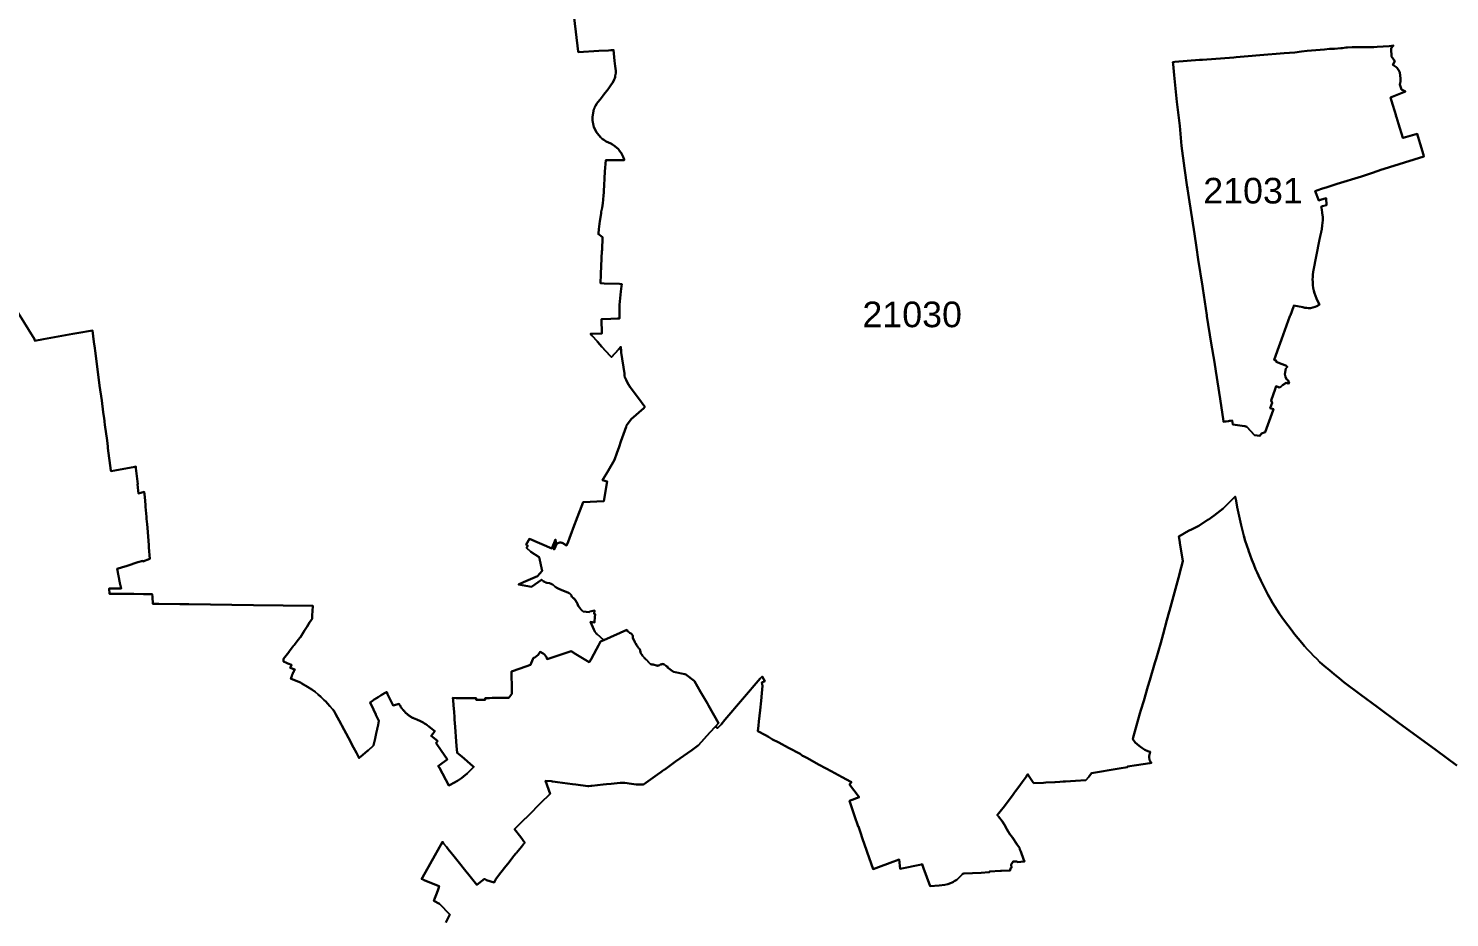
# Model space of a CAD drawing. Header units: inches. Extents: x 1341578 to 1502124, y 557203 to 748561.
# Drawn here: x 1382412 to 1411992, y 648240 to 666738 of the extents above; entities that cross this region are included whole.
import ezdxf
from ezdxf.enums import TextEntityAlignment as Align

# ---------------------------------------------------------------- set-up
doc = ezdxf.new("R2010")
doc.units = ezdxf.units.IN
doc.header["$MEASUREMENT"] = 0
doc.layers.add('Zipcode', color=7, linetype='Continuous')
doc.layers.add('ZipcodeAnno', color=7, linetype='Continuous')
doc.styles.add('Arial', font='arial.ttf')

msp = doc.modelspace()

# ---------------------------------------------------------------- linework, layer by layer
at = {"layer": 'Zipcode'}
for points in [[(1393769, 666958), (1393857, 666258), (1393859, 666242), (1394286, 666269), (1394488, 666279), (1394537, 666283), (1394586, 666289), (1394590, 666290), (1394597, 666219), (1394614, 666066), (1394627, 665950), (1394632, 665906), (1394633, 665896), (1394633, 665895), (1394636, 665863), (1394636, 665805), (1394633, 665777), (1394628, 665750), (1394622, 665727), (1394615, 665702), (1394605, 665677), (1394588, 665638), (1394569, 665606), (1394538, 665559), (1394508, 665518), (1394456, 665449), (1394410, 665390), (1394372, 665344), (1394311, 665262), (1394265, 665204), (1394244, 665176), (1394233, 665160), (1394216, 665131), (1394204, 665106), (1394193, 665081), (1394184, 665060), (1394164, 664980), (1394154, 664895), (1394155, 664826), (1394158, 664789), (1394165, 664751), (1394183, 664687), (1394206, 664635), (1394232, 664587), (1394282, 664518), (1394328, 664470), (1394357, 664444), (1394390, 664420), (1394438, 664389), (1394534, 664342), (1394571, 664322), (1394617, 664291), (1394663, 664253), (1394686, 664230), (1394708, 664204), (1394711, 664200), (1394749, 664147), (1394793, 664066), (1394814, 664010), (1394815, 663996), (1394798, 663996), (1394429, 663998), (1394413, 663759), (1394404, 663615), (1394395, 663476), (1394379, 663236), (1394378, 663204), (1394377, 663169), (1394367, 663101), (1394353, 663009), (1394335, 662926), (1394330, 662888), (1394308, 662727), (1394287, 662563), (1394275, 662475), (1394274, 662467), (1394273, 662464), (1394364, 662396), (1394351, 662128), (1394350, 662106), (1394343, 661957), (1394335, 661787), (1394328, 661642), (1394327, 661617), (1394318, 661440), (1394393, 661435), (1394718, 661422), (1394763, 661420), (1394763, 661420), (1394763, 661418), (1394759, 661379), (1394744, 661264), (1394730, 661127), (1394718, 660990), (1394716, 660965), (1394717, 660751), (1394718, 660703), (1394671, 660702), (1394536, 660698), (1394342, 660691), (1394339, 660691), (1394348, 660392), (1394110, 660384), (1394140, 660350), (1394254, 660224), (1394267, 660209), (1394350, 660117), (1394521, 659927), (1394546, 659899), (1394692, 660059), (1394741, 660113), (1394742, 660115), (1394747, 660029), (1394752, 659996), (1394817, 659556), (1394821, 659513), (1394828, 659486), (1394839, 659456), (1394853, 659424), (1394862, 659405), (1394904, 659328), (1394940, 659274), (1395110, 659049), (1395245, 658864), (1395219, 658841), (1394955, 658611), (1394860, 658477), (1394852, 658453), (1394746, 658146), (1394707, 658032), (1394662, 657900), (1394614, 657763), (1394479, 657536), (1394361, 657339), (1394457, 657310), (1394391, 656905), (1393956, 656882), (1393807, 656486), (1393800, 656468), (1393794, 656452), (1393673, 656134), (1393644, 656057), (1393614, 655979), (1393539, 656027), (1393533, 656030), (1393526, 656034), (1393518, 656037), (1393511, 656039), (1393503, 656040), (1393496, 656042), (1393488, 656042), (1393480, 656042), (1393472, 656041), (1393465, 656040), (1393457, 656038), (1393450, 656035), (1393411, 656020), (1393352, 655895), (1393340, 655917), (1393394, 656030), (1393392, 656066), (1393382, 656107), (1393308, 655921), (1392841, 656119), (1392773, 656002), (1392805, 655971), (1392778, 655929), (1392873, 655850), (1393043, 655740), (1393108, 655452), (1393008, 655344), (1392714, 655221), (1392612, 655167), (1392881, 655124), (1393092, 655266), (1393096, 655268), (1393100, 655263), (1393103, 655260), (1393111, 655252), (1393120, 655245), (1393129, 655239), (1393138, 655233), (1393148, 655227), (1393158, 655222), (1393168, 655217), (1393178, 655213), (1393189, 655210), (1393199, 655207), (1393210, 655204), (1393253, 655196), (1393262, 655194), (1393271, 655192), (1393279, 655189), (1393287, 655186), (1393295, 655182), (1393304, 655178), (1393311, 655174), (1393319, 655170), (1393326, 655165), (1393333, 655160), (1393340, 655154), (1393347, 655148), (1393354, 655141), (1393362, 655134), (1393370, 655128), (1393379, 655122), (1393387, 655116), (1393396, 655110), (1393405, 655104), (1393413, 655099), (1393423, 655094), (1393432, 655089), (1393441, 655085), (1393451, 655081), (1393500, 655060), (1393655, 654996), (1393661, 654993), (1393662, 654993), (1393663, 654992), (1393668, 654989), (1393675, 654985), (1393681, 654981), (1393687, 654976), (1393692, 654971), (1393697, 654965), (1393702, 654959), (1393702, 654958), (1393706, 654953), (1393709, 654946), (1393713, 654940), (1393716, 654933), (1393722, 654914), (1393746, 654895), (1393756, 654887), (1393766, 654878), (1393775, 654868), (1393784, 654859), (1393793, 654849), (1393801, 654838), (1393809, 654828), (1393816, 654817), (1393823, 654805), (1393829, 654794), (1393830, 654792), (1393835, 654782), (1393840, 654770), (1393857, 654729), (1393889, 654681), (1393893, 654676), (1393897, 654670), (1393901, 654665), (1393905, 654660), (1393909, 654655), (1393913, 654650), (1393918, 654645), (1393922, 654640), (1393927, 654635), (1393932, 654631), (1393937, 654626), (1393942, 654622), (1393954, 654613), (1393957, 654610), (1393959, 654610), (1394084, 654594), (1394097, 654609), (1394195, 654628), (1394185, 654559), (1394211, 654553), (1394211, 654552), (1394205, 654489), (1394196, 654392), (1394195, 654376), (1394114, 654395), (1394181, 654231), (1394185, 654221), (1394189, 654212), (1394194, 654203), (1394199, 654194), (1394204, 654186), (1394210, 654177), (1394216, 654169), (1394222, 654161), (1394228, 654154), (1394235, 654146), (1394242, 654139), (1394250, 654133), (1394389, 654012), (1394323, 653983), (1394277, 653902), (1394233, 653821), (1394179, 653722), (1394123, 653619), (1394088, 653562), (1394084, 653555), (1393807, 653722), (1393706, 653783), (1393607, 653750), (1393560, 653733), (1393232, 653623), (1393228, 653622), (1393228, 653622), (1393207, 653614), (1393194, 653656), (1393177, 653687), (1393153, 653715), (1393125, 653737), (1393067, 653766), (1393025, 653708), (1392987, 653676), (1392955, 653654), (1392928, 653647), (1392913, 653613), (1392864, 653498), (1392651, 653425), (1392469, 653362), (1392471, 652972), (1392471, 652894), (1392409, 652812), (1392407, 652810), (1392350, 652810), (1392249, 652809), (1392067, 652809), (1392011, 652808), (1391916, 652808), (1391916, 652768), (1391840, 652768), (1391824, 652768), (1391735, 652768), (1391735, 652808), (1391644, 652807), (1391639, 652807), (1391469, 652807), (1391454, 652807), (1391312, 652806), (1391249, 652809), (1391252, 652764), (1391260, 652660), (1391272, 652510), (1391279, 652413), (1391283, 652360), (1391295, 652211), (1391318, 651904), (1391325, 651811), (1391336, 651669), (1391432, 651591), (1391662, 651390), (1391680, 651375), (1391547, 651240), (1391470, 651172), (1391425, 651138), (1391344, 651086), (1391193, 651005), (1391161, 650990), (1390970, 651354), (1390943, 651393), (1390972, 651414), (1391131, 651530), (1391129, 651533), (1391002, 651719), (1390897, 651871), (1390903, 651881), (1390927, 651913), (1390926, 651914), (1390793, 652019), (1390827, 652062), (1390871, 652118), (1390780, 652190), (1390739, 652222), (1390736, 652225), (1390710, 652245), (1390684, 652264), (1390656, 652281), (1390628, 652297), (1390576, 652323), (1390495, 652364), (1390428, 652386), (1390416, 652392), (1390405, 652398), (1390394, 652404), (1390384, 652411), (1390373, 652417), (1390362, 652424), (1390352, 652431), (1390341, 652438), (1390331, 652446), (1390321, 652453), (1390311, 652461), (1390301, 652469), (1390292, 652477), (1390291, 652478), (1390283, 652485), (1390273, 652494), (1390264, 652502), (1390256, 652511), (1390247, 652520), (1390239, 652529), (1390230, 652538), (1390222, 652547), (1390214, 652556), (1390206, 652566), (1390199, 652575), (1390192, 652584), (1390191, 652585), (1390185, 652593), (1390178, 652602), (1390172, 652611), (1390166, 652620), (1390160, 652630), (1390154, 652639), (1390148, 652649), (1390143, 652658), (1390137, 652668), (1390132, 652677), (1390127, 652687), (1390001, 652653), (1389889, 652889), (1389870, 652930), (1389864, 652927), (1389824, 652910), (1389752, 652870), (1389692, 652828), (1389659, 652808), (1389612, 652777), (1389575, 652751), (1389522, 652713), (1389537, 652683), (1389543, 652671), (1389645, 652463), (1389645, 652461), (1389709, 652332), (1389691, 652249), (1389690, 652247), (1389652, 652067), (1389630, 651968), (1389598, 651820), (1389596, 651818), (1389481, 651717), (1389469, 651707), (1389325, 651581), (1389304, 651563), (1389294, 651554), (1389281, 651584), (1389238, 651669), (1389179, 651780), (1389073, 651976), (1388938, 652234), (1388921, 652264), (1388805, 652480), (1388774, 652531), (1388749, 652567), (1388689, 652640), (1388637, 652696), (1388601, 652732), (1388571, 652761), (1388532, 652801), (1388514, 652817), (1388499, 652831), (1388443, 652882), (1388378, 652935), (1388312, 652983), (1388221, 653043), (1388100, 653113), (1388072, 653128), (1387987, 653167), (1387904, 653197), (1387875, 653207), (1387890, 653251), (1387893, 653262), (1387897, 653273), (1387901, 653284), (1387905, 653294), (1387910, 653305), (1387914, 653315), (1387919, 653326), (1387924, 653336), (1387929, 653347), (1387934, 653357), (1387940, 653367), (1387945, 653377), (1387951, 653387), (1387959, 653399), (1387861, 653439), (1387886, 653493), (1387889, 653499), (1387813, 653529), (1387787, 653540), (1387720, 653565), (1387720, 653623), (1387830, 653763), (1387838, 653773), (1387925, 653884), (1387944, 653908), (1388029, 654017), (1388061, 654058), (1388066, 654066), (1388072, 654075), (1388158, 654209), (1388212, 654294), (1388266, 654378), (1388298, 654427), (1388315, 654454), (1388316, 654457), (1388316, 654462), (1388320, 654523), (1388334, 654716), (1388334, 654725), (1387100, 654740), (1385750, 654757), (1385566, 654760), (1385129, 654767), (1385122, 654767), (1385004, 654769), (1384993, 654912), (1384989, 654968), (1384948, 654969), (1384807, 654971), (1384603, 654973), (1384415, 654975), (1384386, 654975), (1384351, 654976), (1384282, 654976), (1384101, 654978), (1384093, 655088), (1384345, 655086), (1384317, 655202), (1384259, 655492), (1384369, 655527), (1384445, 655552), (1384511, 655574), (1384647, 655618), (1384688, 655631), (1384793, 655665), (1384794, 655645), (1384937, 655701), (1384920, 655939), (1384919, 655959), (1384919, 655968), (1384921, 655969), (1384921, 655978), (1384920, 655987), (1384889, 656346), (1384882, 656426), (1384872, 656537), (1384869, 656575), (1384850, 656787), (1384847, 656821), (1384832, 656996), (1384823, 657098), (1384707, 657066), (1384700, 657116), (1384681, 657258), (1384691, 657258), (1384650, 657591), (1384646, 657621), (1384630, 657618), (1384209, 657543), (1384132, 657529), (1384131, 657538), (1384068, 658008), (1384064, 658041), (1384048, 658163), (1384004, 658494), (1383995, 658558), (1383994, 658565), (1383993, 658572), (1383986, 658624), (1383970, 658752), (1383937, 659000), (1383895, 659309), (1383880, 659425), (1383800, 660029), (1383792, 660088), (1383775, 660217), (1383743, 660457), (1383422, 660398), (1383339, 660383), (1383029, 660326), (1382724, 660270), (1382546, 660237), (1382542, 660268), (1382541, 660271), (1381981, 661165)], [(1412142, 651405), (1411713, 651720), (1411454, 651909), (1410949, 652280), (1410488, 652627), (1410147, 652876), (1409794, 653139), (1409692, 653219), (1409692, 653219), (1409591, 653301), (1409590, 653302), (1409491, 653385), (1409491, 653385), (1409392, 653470), (1409392, 653471), (1409295, 653557), (1409228, 653621), (1409228, 653621), (1409162, 653685), (1409162, 653685), (1409098, 653752), (1409098, 653752), (1409035, 653819), (1409035, 653819), (1408974, 653888), (1408974, 653888), (1408914, 653959), (1408840, 654048), (1408840, 654048), (1408767, 654138), (1408767, 654138), (1408695, 654230), (1408695, 654230), (1408625, 654322), (1408625, 654323), (1408557, 654416), (1408504, 654488), (1408504, 654488), (1408454, 654561), (1408454, 654561), (1408404, 654635), (1408404, 654635), (1408357, 654710), (1408357, 654710), (1408310, 654786), (1408310, 654786), (1408266, 654863), (1408212, 654960), (1408160, 655057), (1408110, 655155), (1408061, 655255), (1408015, 655355), (1407984, 655422), (1407955, 655490), (1407915, 655587), (1407915, 655587), (1407876, 655684), (1407876, 655684), (1407840, 655782), (1407840, 655782), (1407805, 655880), (1407805, 655881), (1407772, 655980), (1407772, 655980), (1407741, 656079), (1407741, 656080), (1407712, 656180), (1407682, 656290), (1407682, 656290), (1407655, 656401), (1407625, 656527), (1407625, 656527), (1407597, 656653), (1407597, 656653), (1407571, 656780), (1407571, 656780), (1407547, 656907), (1407532, 656997), (1407503, 656969), (1407363, 656832), (1407293, 656763), (1407278, 656751), (1407094, 656604), (1406965, 656514), (1406966, 656525), (1406776, 656389), (1406637, 656322), (1406561, 656286), (1406358, 656166), (1406370, 656091), (1406386, 655986), (1406437, 655662), (1406443, 655652), (1406372, 655388), (1406371, 655385), (1406164, 654622), (1406158, 654601), (1406110, 654426), (1406031, 654135), (1405983, 653957), (1405883, 653622), (1405859, 653540), (1405750, 653176), (1405712, 653047), (1405626, 652751), (1405565, 652552), (1405544, 652484), (1405408, 651983), (1405400, 651954), (1405451, 651882), (1405488, 651846), (1405530, 651812), (1405585, 651772), (1405649, 651732), (1405713, 651702), (1405757, 651685), (1405741, 651601), (1405738, 651569), (1405743, 651530), (1405753, 651503), (1405785, 651460), (1405786, 651459), (1405774, 651457), (1405751, 651454), (1405477, 651410), (1405289, 651380), (1405291, 651367), (1405117, 651339), (1404541, 651246), (1404486, 651170), (1404427, 651103), (1404424, 651099), (1404203, 651085), (1404000, 651073), (1403947, 651070), (1403881, 651066), (1403780, 651060), (1403778, 651060), (1403592, 651049), (1403537, 651046), (1403338, 651034), (1403328, 651049), (1403231, 651193), (1403219, 651212), (1403213, 651220), (1403211, 651217), (1403210, 651215), (1403196, 651196), (1403178, 651171), (1403117, 651088), (1403093, 651054), (1403062, 651010), (1403005, 650930), (1402960, 650867), (1402939, 650839), (1402896, 650780), (1402701, 650526), (1402667, 650481), (1402613, 650414), (1402579, 650373), (1402599, 650349), (1402606, 650341), (1402679, 650249), (1402725, 650170), (1402776, 650081), (1402807, 650028), (1402842, 649977), (1402893, 649904), (1402988, 649766), (1403039, 649692), (1403051, 649660), (1403051, 649659), (1403067, 649615), (1403126, 649453), (1403143, 649406), (1403132, 649405), (1403007, 649394), (1402986, 649407), (1402977, 649407), (1402967, 649407), (1402906, 649407), (1402869, 649345), (1402873, 649273), (1402861, 649272), (1402846, 649236), (1402846, 649235), (1402847, 649220), (1402667, 649211), (1402647, 649209), (1402413, 649197), (1402413, 649183), (1402402, 649182), (1402246, 649173), (1401882, 649154), (1401863, 649153), (1401857, 649152), (1401856, 649152), (1401852, 649143), (1401818, 649107), (1401766, 649054), (1401734, 649028), (1401684, 648995), (1401664, 648983), (1401640, 648971), (1401605, 648955), (1401548, 648936), (1401488, 648922), (1401369, 648910), (1401179, 648894), (1401044, 649266), (1401015, 649349), (1401003, 649346), (1400556, 649256), (1400555, 649256), (1400539, 649447), (1400539, 649448), (1400350, 649378), (1400104, 649286), (1399996, 649248), (1399872, 649598), (1399857, 649641), (1399773, 649879), (1399776, 649880), (1399732, 650009), (1399687, 650137), (1399682, 650136), (1399606, 650359), (1399542, 650543), (1399499, 650671), (1399700, 650747), (1399595, 650891), (1399500, 651011), (1399545, 651055), (1399527, 651064), (1399351, 651160), (1399120, 651285), (1399015, 651342), (1398856, 651428), (1398626, 651554), (1398547, 651597), (1398525, 651608), (1398478, 651646), (1398236, 651773), (1398031, 651879), (1398016, 651887), (1397902, 651946), (1397818, 651998), (1397813, 652001), (1397751, 652035), (1397594, 652121), (1397606, 652234), (1397615, 652316), (1397641, 652558), (1397662, 652751), (1397679, 652908), (1397694, 653062), (1397681, 653129), (1397738, 653160), (1397713, 653205), (1397685, 653257), (1397679, 653251), (1397644, 653214), (1396910, 652352), (1396830, 652259), (1396757, 652177), (1396715, 652215), (1396712, 652217), (1396779, 652285), (1396565, 652655), (1396545, 652691), (1396402, 652937), (1396275, 653158), (1396267, 653164), (1396093, 653300), (1396076, 653303), (1395841, 653353), (1395715, 653441), (1395719, 653457), (1395701, 653460), (1395692, 653467), (1395677, 653479), (1395668, 653489), (1395659, 653496), (1395650, 653504), (1395643, 653508), (1395634, 653510), (1395625, 653512), (1395615, 653516), (1395605, 653515), (1395595, 653510), (1395583, 653507), (1395571, 653506), (1395562, 653503), (1395554, 653495), (1395538, 653487), (1395517, 653481), (1395507, 653479), (1395495, 653482), (1395484, 653484), (1395437, 653498), (1395433, 653499), (1395423, 653506), (1395415, 653505), (1395404, 653506), (1395383, 653507), (1395374, 653510), (1395363, 653515), (1395354, 653520), (1395345, 653527), (1395338, 653535), (1395332, 653543), (1395314, 653560), (1395310, 653565), (1395279, 653599), (1395256, 653619), (1395242, 653630), (1395232, 653642), (1395228, 653651), (1395217, 653666), (1395197, 653688), (1395179, 653713), (1395167, 653727), (1395156, 653740), (1395154, 653747), (1395154, 653766), (1395146, 653786), (1395143, 653802), (1395141, 653816), (1395131, 653829), (1395124, 653836), (1395111, 653852), (1395093, 653877), (1395083, 653890), (1395069, 653910), (1395052, 653939), (1395043, 653957), (1395037, 653971), (1395035, 653979), (1395030, 653988), (1395000, 654037), (1394994, 654062), (1394993, 654075), (1394993, 654078), (1394993, 654095), (1394992, 654106), (1394987, 654117), (1394975, 654133), (1394957, 654148), (1394925, 654166), (1394908, 654178), (1394899, 654186), (1394885, 654201), (1394876, 654218), (1394871, 654223), (1394389, 654012), (1394250, 654133), (1394242, 654139), (1394235, 654146), (1394228, 654154), (1394222, 654161), (1394216, 654169), (1394210, 654177), (1394204, 654186), (1394199, 654194), (1394194, 654203), (1394189, 654212), (1394185, 654221), (1394181, 654231), (1394114, 654395), (1394195, 654376), (1394196, 654392), (1394205, 654489), (1394211, 654552), (1394211, 654553), (1394185, 654559), (1394195, 654628), (1394097, 654609), (1394084, 654594), (1393959, 654610), (1393957, 654610), (1393954, 654613), (1393942, 654622), (1393937, 654626), (1393932, 654631), (1393927, 654635), (1393922, 654640), (1393918, 654645), (1393913, 654650), (1393909, 654655), (1393905, 654660), (1393901, 654665), (1393897, 654670), (1393893, 654676), (1393889, 654681), (1393857, 654729), (1393840, 654770), (1393835, 654782), (1393830, 654792), (1393829, 654794), (1393823, 654805), (1393816, 654817), (1393809, 654828), (1393801, 654838), (1393793, 654849), (1393784, 654859), (1393775, 654868), (1393766, 654878), (1393756, 654887), (1393746, 654895), (1393722, 654914), (1393716, 654933), (1393713, 654940), (1393709, 654946), (1393706, 654953), (1393702, 654958), (1393702, 654959), (1393697, 654965), (1393692, 654971), (1393687, 654976), (1393681, 654981), (1393675, 654985), (1393668, 654989), (1393663, 654992), (1393662, 654993), (1393661, 654993), (1393655, 654996), (1393500, 655060), (1393451, 655081), (1393441, 655085), (1393432, 655089), (1393423, 655094), (1393413, 655099), (1393405, 655104), (1393396, 655110), (1393387, 655116), (1393379, 655122), (1393370, 655128), (1393362, 655134), (1393354, 655141), (1393347, 655148), (1393340, 655154), (1393333, 655160), (1393326, 655165), (1393319, 655170), (1393311, 655174), (1393304, 655178), (1393295, 655182), (1393287, 655186), (1393279, 655189), (1393271, 655192), (1393262, 655194), (1393253, 655196), (1393210, 655204), (1393199, 655207), (1393189, 655210), (1393178, 655213), (1393168, 655217), (1393158, 655222), (1393148, 655227), (1393138, 655233), (1393129, 655239), (1393120, 655245), (1393111, 655252), (1393103, 655260), (1393100, 655263), (1393096, 655268), (1393092, 655266), (1392881, 655124), (1392612, 655167), (1392714, 655221), (1393008, 655344), (1393108, 655452), (1393043, 655740), (1392873, 655850), (1392778, 655929), (1392805, 655971), (1392773, 656002), (1392841, 656119), (1393308, 655921), (1393382, 656107), (1393392, 656066), (1393394, 656030), (1393340, 655917), (1393352, 655895), (1393411, 656020), (1393450, 656035), (1393457, 656038), (1393465, 656040), (1393472, 656041), (1393480, 656042), (1393488, 656042), (1393496, 656042), (1393503, 656040), (1393511, 656039), (1393518, 656037), (1393526, 656034), (1393533, 656030), (1393539, 656027), (1393614, 655979), (1393644, 656057), (1393673, 656134), (1393794, 656452), (1393800, 656468), (1393807, 656486), (1393956, 656882), (1394391, 656905), (1394457, 657310), (1394361, 657339), (1394479, 657536), (1394614, 657763), (1394662, 657900), (1394707, 658032), (1394746, 658146), (1394852, 658453), (1394860, 658477), (1394955, 658611), (1395219, 658841), (1395245, 658864), (1395110, 659049), (1394940, 659274), (1394904, 659328), (1394862, 659405), (1394853, 659424), (1394839, 659456), (1394828, 659486), (1394821, 659513), (1394817, 659556), (1394752, 659996), (1394747, 660029), (1394742, 660115), (1394741, 660113), (1394692, 660059), (1394546, 659899), (1394521, 659927), (1394350, 660117), (1394267, 660209), (1394254, 660224), (1394140, 660350), (1394110, 660384), (1394348, 660392), (1394339, 660691), (1394342, 660691), (1394536, 660698), (1394671, 660702), (1394718, 660703), (1394717, 660751), (1394716, 660965), (1394718, 660990), (1394730, 661127), (1394744, 661264), (1394759, 661379), (1394763, 661418), (1394763, 661420), (1394763, 661420), (1394718, 661422), (1394393, 661435), (1394318, 661440), (1394327, 661617), (1394328, 661642), (1394335, 661787), (1394343, 661957), (1394350, 662106), (1394351, 662128), (1394364, 662396), (1394273, 662464), (1394274, 662467), (1394275, 662475), (1394287, 662563), (1394308, 662727), (1394330, 662888), (1394335, 662926), (1394353, 663009), (1394367, 663101), (1394377, 663169), (1394378, 663204), (1394379, 663236), (1394395, 663476), (1394404, 663615), (1394413, 663759), (1394429, 663998), (1394798, 663996), (1394815, 663996), (1394814, 664010), (1394793, 664066), (1394749, 664147), (1394711, 664200), (1394708, 664204), (1394686, 664230), (1394663, 664253), (1394617, 664291), (1394571, 664322), (1394534, 664342), (1394438, 664389), (1394390, 664420), (1394357, 664444), (1394328, 664470), (1394282, 664518), (1394232, 664587), (1394206, 664635), (1394183, 664687), (1394165, 664751), (1394158, 664789), (1394155, 664826), (1394154, 664895), (1394164, 664980), (1394184, 665060), (1394193, 665081), (1394204, 665106), (1394216, 665131), (1394233, 665160), (1394244, 665176), (1394265, 665204), (1394311, 665262), (1394372, 665344), (1394410, 665390), (1394456, 665449), (1394508, 665518), (1394538, 665559), (1394569, 665606), (1394588, 665638), (1394605, 665677), (1394615, 665702), (1394622, 665727), (1394628, 665750), (1394633, 665777), (1394636, 665805), (1394636, 665863), (1394633, 665895), (1394633, 665896), (1394632, 665906), (1394627, 665950), (1394614, 666066), (1394597, 666219), (1394590, 666290), (1394586, 666289), (1394537, 666283), (1394488, 666279), (1394286, 666269), (1393859, 666242), (1393857, 666258), (1393769, 666958)], [(1381981, 661165), (1382541, 660271), (1382542, 660268), (1382546, 660237), (1382724, 660270), (1383029, 660326), (1383339, 660383), (1383422, 660398), (1383743, 660457), (1383775, 660217), (1383792, 660088), (1383800, 660029), (1383880, 659425), (1383895, 659309), (1383937, 659000), (1383970, 658752), (1383986, 658624), (1383993, 658572), (1383994, 658565), (1383995, 658558), (1384004, 658494), (1384048, 658163), (1384064, 658041), (1384068, 658008), (1384131, 657538), (1384132, 657529), (1384209, 657543), (1384630, 657618), (1384646, 657621), (1384650, 657591), (1384691, 657258), (1384681, 657258), (1384700, 657116), (1384707, 657066), (1384823, 657098), (1384832, 656996), (1384847, 656821), (1384850, 656787), (1384869, 656575), (1384872, 656537), (1384882, 656426), (1384889, 656346), (1384920, 655987), (1384921, 655978), (1384921, 655969), (1384919, 655968), (1384919, 655959), (1384920, 655939), (1384937, 655701), (1384794, 655645), (1384793, 655665), (1384688, 655631), (1384647, 655618), (1384511, 655574), (1384445, 655552), (1384369, 655527), (1384259, 655492), (1384317, 655202), (1384345, 655086), (1384093, 655088), (1384101, 654978), (1384282, 654976), (1384351, 654976), (1384386, 654975), (1384415, 654975), (1384603, 654973), (1384807, 654971), (1384948, 654969), (1384989, 654968), (1384993, 654912), (1385004, 654769), (1385122, 654767), (1385129, 654767), (1385566, 654760), (1385750, 654757), (1387100, 654740), (1388334, 654725), (1388334, 654716), (1388320, 654523), (1388316, 654462), (1388316, 654457), (1388315, 654454), (1388298, 654427), (1388266, 654378), (1388212, 654294), (1388158, 654209), (1388072, 654075), (1388066, 654066), (1388061, 654058), (1388029, 654017), (1387944, 653908), (1387925, 653884), (1387838, 653773), (1387830, 653763), (1387720, 653623), (1387720, 653565), (1387787, 653540), (1387813, 653529), (1387889, 653499), (1387886, 653493), (1387861, 653439), (1387959, 653399), (1387951, 653387), (1387945, 653377), (1387940, 653367), (1387934, 653357), (1387929, 653347), (1387924, 653336), (1387919, 653326), (1387914, 653315), (1387910, 653305), (1387905, 653294), (1387901, 653284), (1387897, 653273), (1387893, 653262), (1387890, 653251), (1387875, 653207), (1387904, 653197), (1387987, 653167), (1388072, 653128), (1388100, 653113), (1388221, 653043), (1388312, 652983), (1388378, 652935), (1388443, 652882), (1388499, 652831), (1388514, 652817), (1388532, 652801), (1388571, 652761), (1388601, 652732), (1388637, 652696), (1388689, 652640), (1388749, 652567), (1388774, 652531), (1388805, 652480), (1388921, 652264), (1388938, 652234), (1389073, 651976), (1389179, 651780), (1389238, 651669), (1389281, 651584), (1389294, 651554), (1389304, 651563), (1389325, 651581), (1389469, 651707), (1389481, 651717), (1389596, 651818), (1389598, 651820), (1389630, 651968), (1389652, 652067), (1389690, 652247), (1389691, 652249), (1389709, 652332), (1389645, 652461), (1389645, 652463), (1389543, 652671), (1389537, 652683), (1389522, 652713), (1389575, 652751), (1389612, 652777), (1389659, 652808), (1389692, 652828), (1389752, 652870), (1389824, 652910), (1389864, 652927), (1389870, 652930), (1389889, 652889), (1390001, 652653), (1390127, 652687), (1390132, 652677), (1390137, 652668), (1390143, 652658), (1390148, 652649), (1390154, 652639), (1390160, 652630), (1390166, 652620), (1390172, 652611), (1390178, 652602), (1390185, 652593), (1390191, 652585), (1390192, 652584), (1390199, 652575), (1390206, 652566), (1390214, 652556), (1390222, 652547), (1390230, 652538), (1390239, 652529), (1390247, 652520), (1390256, 652511), (1390264, 652502), (1390273, 652494), (1390283, 652485), (1390291, 652478), (1390292, 652477), (1390301, 652469), (1390311, 652461), (1390321, 652453), (1390331, 652446), (1390341, 652438), (1390352, 652431), (1390362, 652424), (1390373, 652417), (1390384, 652411), (1390394, 652404), (1390405, 652398), (1390416, 652392), (1390428, 652386), (1390495, 652364), (1390576, 652323), (1390628, 652297), (1390656, 652281), (1390684, 652264), (1390710, 652245), (1390736, 652225), (1390739, 652222), (1390780, 652190), (1390871, 652118), (1390827, 652062), (1390793, 652019), (1390926, 651914), (1390927, 651913), (1390903, 651881), (1390897, 651871), (1391002, 651719), (1391129, 651533), (1391131, 651530), (1390972, 651414), (1390943, 651393), (1390970, 651354), (1391161, 650990), (1391193, 651005), (1391344, 651086), (1391425, 651138), (1391470, 651172), (1391547, 651240), (1391680, 651375), (1391662, 651390), (1391432, 651591), (1391336, 651669), (1391325, 651811), (1391318, 651904), (1391295, 652211), (1391283, 652360), (1391279, 652413), (1391272, 652510), (1391260, 652660), (1391252, 652764), (1391249, 652809), (1391312, 652806), (1391454, 652807), (1391469, 652807), (1391639, 652807), (1391644, 652807), (1391735, 652808), (1391735, 652768), (1391824, 652768), (1391840, 652768), (1391916, 652768), (1391916, 652808), (1392011, 652808), (1392067, 652809), (1392249, 652809), (1392350, 652810), (1392407, 652810), (1392409, 652812), (1392471, 652894), (1392471, 652972), (1392469, 653362), (1392651, 653425), (1392864, 653498), (1392913, 653613), (1392928, 653647), (1392955, 653654), (1392987, 653676), (1393025, 653708), (1393067, 653766), (1393125, 653737), (1393153, 653715), (1393177, 653687), (1393194, 653656), (1393207, 653614), (1393228, 653622), (1393228, 653622), (1393232, 653623), (1393560, 653733), (1393607, 653750), (1393706, 653783), (1393807, 653722), (1394084, 653555), (1394088, 653562), (1394123, 653619), (1394179, 653722), (1394233, 653821), (1394277, 653902), (1394323, 653983), (1394389, 654012), (1394871, 654223), (1394876, 654218), (1394885, 654201), (1394899, 654186), (1394908, 654178), (1394925, 654166), (1394957, 654148), (1394975, 654133), (1394987, 654117), (1394992, 654106), (1394993, 654095), (1394993, 654078), (1394993, 654075), (1394994, 654062), (1395000, 654037), (1395030, 653988), (1395035, 653979), (1395037, 653971), (1395043, 653957), (1395052, 653939), (1395069, 653910), (1395083, 653890), (1395093, 653877), (1395111, 653852), (1395124, 653836), (1395131, 653829), (1395141, 653816), (1395143, 653802), (1395146, 653786), (1395154, 653766), (1395154, 653747), (1395156, 653740), (1395167, 653727), (1395179, 653713), (1395197, 653688), (1395217, 653666), (1395228, 653651), (1395232, 653642), (1395242, 653630), (1395256, 653619), (1395279, 653599), (1395310, 653565), (1395314, 653560), (1395332, 653543), (1395338, 653535), (1395345, 653527), (1395354, 653520), (1395363, 653515), (1395374, 653510), (1395383, 653507), (1395404, 653506), (1395415, 653505), (1395423, 653506), (1395433, 653499), (1395437, 653498), (1395484, 653484), (1395495, 653482), (1395507, 653479), (1395517, 653481), (1395538, 653487), (1395554, 653495), (1395562, 653503), (1395571, 653506), (1395583, 653507), (1395595, 653510), (1395605, 653515), (1395615, 653516), (1395625, 653512), (1395634, 653510), (1395643, 653508), (1395650, 653504), (1395659, 653496), (1395668, 653489), (1395677, 653479), (1395692, 653467), (1395701, 653460), (1395719, 653457), (1395715, 653441), (1395841, 653353), (1396076, 653303), (1396093, 653300), (1396267, 653164), (1396275, 653158), (1396402, 652937), (1396545, 652691), (1396565, 652655), (1396779, 652285), (1396712, 652217), (1396597, 652089), (1396360, 651825), (1396222, 651725), (1395884, 651486), (1395656, 651324), (1395649, 651319), (1395613, 651293), (1395611, 651290), (1395606, 651287), (1395576, 651265), (1395507, 651215), (1395458, 651180), (1395215, 651006), (1395059, 651011), (1394966, 651024), (1394826, 651043), (1394769, 651044), (1394727, 651044), (1394668, 651038), (1394544, 651025), (1394446, 651015), (1394377, 651008), (1394138, 650983), (1394119, 650981), (1394078, 650977), (1394058, 650975), (1393805, 651008), (1393737, 651017), (1393423, 651058), (1393325, 651071), (1393304, 651074), (1393300, 651075), (1393172, 651087), (1393270, 650811), (1393074, 650617), (1392826, 650371), (1392691, 650237), (1392677, 650223), (1392530, 650077), (1392658, 649912), (1392746, 649797), (1392719, 649764), (1392678, 649715), (1392571, 649587), (1392558, 649571), (1392517, 649522), (1392498, 649498), (1392418, 649396), (1392323, 649275), (1392199, 649117), (1392141, 649036), (1392104, 648969), (1391947, 649016), (1391906, 649046), (1391747, 648924), (1391637, 649061), (1391462, 649278), (1391415, 649335), (1391244, 649547), (1391214, 649584), (1391150, 649664), (1391111, 649711), (1391055, 649780), (1391028, 649814), (1390772, 649360), (1390613, 649077), (1390606, 649064), (1390596, 649047), (1390614, 649036), (1390665, 649013), (1390963, 648892), (1390953, 648865), (1390953, 648865), (1390938, 648825), (1390911, 648751), (1390871, 648644), (1390851, 648590), (1390970, 648528), (1391182, 648307), (1391182, 648307), (1391099, 648140)], [(1391099, 648140), (1391182, 648307), (1391182, 648307), (1390970, 648528), (1390851, 648590), (1390871, 648644), (1390911, 648751), (1390938, 648825), (1390953, 648865), (1390953, 648865), (1390963, 648892), (1390665, 649013), (1390614, 649036), (1390596, 649047), (1390606, 649064), (1390613, 649077), (1390772, 649360), (1391028, 649814), (1391055, 649780), (1391111, 649711), (1391150, 649664), (1391214, 649584), (1391244, 649547), (1391415, 649335), (1391462, 649278), (1391637, 649061), (1391747, 648924), (1391906, 649046), (1391947, 649016), (1392104, 648969), (1392141, 649036), (1392199, 649117), (1392323, 649275), (1392418, 649396), (1392498, 649498), (1392517, 649522), (1392558, 649571), (1392571, 649587), (1392678, 649715), (1392719, 649764), (1392746, 649797), (1392658, 649912), (1392530, 650077), (1392677, 650223), (1392691, 650237), (1392826, 650371), (1393074, 650617), (1393270, 650811), (1393172, 651087), (1393300, 651075), (1393304, 651074), (1393325, 651071), (1393423, 651058), (1393737, 651017), (1393805, 651008), (1394058, 650975), (1394078, 650977), (1394119, 650981), (1394138, 650983), (1394377, 651008), (1394446, 651015), (1394544, 651025), (1394668, 651038), (1394727, 651044), (1394769, 651044), (1394826, 651043), (1394966, 651024), (1395059, 651011), (1395215, 651006), (1395458, 651180), (1395507, 651215), (1395576, 651265), (1395606, 651287), (1395611, 651290), (1395613, 651293), (1395649, 651319), (1395656, 651324), (1395884, 651486), (1396222, 651725), (1396360, 651825), (1396597, 652089), (1396712, 652217), (1396715, 652215), (1396757, 652177), (1396830, 652259), (1396910, 652352), (1397644, 653214), (1397679, 653251), (1397685, 653257), (1397713, 653205), (1397738, 653160), (1397681, 653129), (1397694, 653062), (1397679, 652908), (1397662, 652751), (1397641, 652558), (1397615, 652316), (1397606, 652234), (1397594, 652121), (1397751, 652035), (1397813, 652001), (1397818, 651998), (1397902, 651946), (1398016, 651887), (1398031, 651879), (1398236, 651773), (1398478, 651646), (1398525, 651608), (1398547, 651597), (1398626, 651554), (1398856, 651428), (1399015, 651342), (1399120, 651285), (1399351, 651160), (1399527, 651064), (1399545, 651055), (1399500, 651011), (1399595, 650891), (1399700, 650747), (1399499, 650671), (1399542, 650543), (1399606, 650359), (1399682, 650136), (1399687, 650137), (1399732, 650009), (1399776, 649880), (1399773, 649879), (1399857, 649641), (1399872, 649598), (1399996, 649248), (1400104, 649286), (1400350, 649378), (1400539, 649448), (1400539, 649447), (1400555, 649256), (1400556, 649256), (1401003, 649346), (1401015, 649349), (1401044, 649266), (1401179, 648894), (1401369, 648910), (1401488, 648922), (1401548, 648936), (1401605, 648955), (1401640, 648971), (1401664, 648983), (1401684, 648995), (1401734, 649028), (1401766, 649054), (1401818, 649107), (1401852, 649143), (1401856, 649152), (1401857, 649152), (1401863, 649153), (1401882, 649154), (1402246, 649173), (1402402, 649182), (1402413, 649183), (1402413, 649197), (1402647, 649209), (1402667, 649211), (1402847, 649220), (1402846, 649235), (1402846, 649236), (1402861, 649272), (1402873, 649273), (1402869, 649345), (1402906, 649407), (1402967, 649407), (1402977, 649407), (1402986, 649407), (1403007, 649394), (1403132, 649405), (1403143, 649406), (1403126, 649453), (1403067, 649615), (1403051, 649659), (1403051, 649660), (1403039, 649692), (1402988, 649766), (1402893, 649904), (1402842, 649977), (1402807, 650028), (1402776, 650081), (1402725, 650170), (1402679, 650249), (1402606, 650341), (1402599, 650349), (1402579, 650373), (1402613, 650414), (1402667, 650481), (1402701, 650526), (1402896, 650780), (1402939, 650839), (1402960, 650867), (1403005, 650930), (1403062, 651010), (1403093, 651054), (1403117, 651088), (1403178, 651171), (1403196, 651196), (1403210, 651215), (1403211, 651217), (1403213, 651220), (1403219, 651212), (1403231, 651193), (1403328, 651049), (1403338, 651034), (1403537, 651046), (1403592, 651049), (1403778, 651060), (1403780, 651060), (1403881, 651066), (1403947, 651070), (1404000, 651073), (1404203, 651085), (1404424, 651099), (1404427, 651103), (1404486, 651170), (1404541, 651246), (1405117, 651339), (1405291, 651367), (1405289, 651380), (1405477, 651410), (1405751, 651454), (1405774, 651457), (1405786, 651459), (1405785, 651460), (1405753, 651503), (1405743, 651530), (1405738, 651569), (1405741, 651601), (1405757, 651685), (1405713, 651702), (1405649, 651732), (1405585, 651772), (1405530, 651812), (1405488, 651846), (1405451, 651882), (1405400, 651954), (1405408, 651983), (1405544, 652484), (1405565, 652552), (1405626, 652751), (1405712, 653047), (1405750, 653176), (1405859, 653540), (1405883, 653622), (1405983, 653957), (1406031, 654135), (1406110, 654426), (1406158, 654601), (1406164, 654622), (1406371, 655385), (1406372, 655388), (1406443, 655652), (1406437, 655662), (1406386, 655986), (1406370, 656091), (1406358, 656166), (1406561, 656286), (1406637, 656322), (1406776, 656389), (1406966, 656525), (1406965, 656514), (1407094, 656604), (1407278, 656751), (1407293, 656763), (1407363, 656832), (1407503, 656969), (1407532, 656997), (1407547, 656907), (1407571, 656780), (1407571, 656780), (1407597, 656653), (1407597, 656653), (1407625, 656527), (1407625, 656527), (1407655, 656401), (1407682, 656290), (1407682, 656290), (1407712, 656180), (1407741, 656080), (1407741, 656079), (1407772, 655980), (1407772, 655980), (1407805, 655881), (1407805, 655880), (1407840, 655782), (1407840, 655782), (1407876, 655684), (1407876, 655684), (1407915, 655587), (1407915, 655587), (1407955, 655490), (1407984, 655422), (1408015, 655355), (1408061, 655255), (1408110, 655155), (1408160, 655057), (1408212, 654960), (1408266, 654863), (1408310, 654786), (1408310, 654786), (1408357, 654710), (1408357, 654710), (1408404, 654635), (1408404, 654635), (1408454, 654561), (1408454, 654561), (1408504, 654488), (1408504, 654488), (1408557, 654416), (1408625, 654323), (1408625, 654322), (1408695, 654230), (1408695, 654230), (1408767, 654138), (1408767, 654138), (1408840, 654048), (1408840, 654048), (1408914, 653959), (1408974, 653888), (1408974, 653888), (1409035, 653819), (1409035, 653819), (1409098, 653752), (1409098, 653752), (1409162, 653685), (1409162, 653685), (1409228, 653621), (1409228, 653621), (1409295, 653557), (1409392, 653471), (1409392, 653470), (1409491, 653385), (1409491, 653385), (1409590, 653302), (1409591, 653301), (1409692, 653219), (1409692, 653219), (1409794, 653139), (1410147, 652876), (1410488, 652627), (1410949, 652280), (1411454, 651909), (1411713, 651720), (1412142, 651405)]]:
    msp.add_lwpolyline(points, dxfattribs=at)
for points in [[(1410929, 664752), (1410886, 664890), (1410877, 664917), (1410881, 664918), (1410880, 664919), (1410809, 665142), (1410762, 665300), (1411078, 665426), (1410992, 665469), (1410955, 665570), (1410968, 665636), (1410968, 665652), (1410970, 665698), (1410967, 665762), (1410954, 665819), (1410935, 665864), (1410907, 665905), (1410891, 665922), (1410886, 665928), (1410871, 665940), (1410809, 665980), (1410852, 666056), (1410786, 666152), (1410775, 666313), (1410774, 666321), (1410774, 666327), (1410826, 666383), (1410732, 666372), (1410482, 666354), (1410418, 666351), (1410100, 666350), (1409966, 666347), (1409867, 666344), (1409833, 666338), (1409761, 666328), (1409726, 666326), (1409598, 666316), (1409543, 666314), (1409494, 666312), (1409391, 666303), (1409031, 666274), (1408913, 666258), (1408771, 666239), (1408552, 666222), (1408043, 666182), (1407803, 666161), (1407548, 666140), (1407501, 666136), (1406849, 666088), (1406787, 666083), (1406276, 666043), (1406231, 666039), (1406236, 665992), (1406261, 665766), (1406312, 665212), (1406375, 664712), (1406413, 664296), (1406476, 663832), (1406531, 663437), (1406534, 663417), (1406536, 663399), (1406562, 663218), (1406683, 662464), (1406723, 662183), (1406758, 661931), (1406852, 661377), (1406858, 661330), (1406938, 660774), (1406941, 660751), (1407031, 660187), (1407096, 659796), (1407127, 659609), (1407216, 659032), (1407289, 658564), (1407289, 658563), (1407290, 658554), (1407322, 658559), (1407343, 658562), (1407393, 658570), (1407413, 658573), (1407433, 658576), (1407466, 658581), (1407479, 658495), (1407677, 658471), (1407731, 658460), (1407733, 658460), (1407772, 658452), (1407930, 658277), (1408043, 658261), (1408077, 658309), (1408151, 658336), (1408319, 658797), (1408326, 658816), (1408258, 658840), (1408300, 658952), (1408276, 658994), (1408361, 659235), (1408363, 659241), (1408367, 659253), (1408382, 659295), (1408418, 659282), (1408447, 659271), (1408477, 659280), (1408513, 659316), (1408594, 659366), (1408632, 659354), (1408656, 659357), (1408631, 659411), (1408601, 659441), (1408576, 659487), (1408562, 659546), (1408585, 659666), (1408621, 659700), (1408599, 659721), (1408418, 659789), (1408380, 659803), (1408389, 659825), (1408389, 659826), (1408343, 659843), (1408344, 659846), (1408441, 660112), (1408496, 660264), (1408670, 660751), (1408678, 660773), (1408742, 660949), (1408751, 660971), (1408935, 660936), (1408978, 660928), (1409018, 660922), (1409048, 660919), (1409096, 660920), (1409147, 660929), (1409196, 660943), (1409227, 660957), (1409285, 660992), (1409252, 661055), (1409220, 661121), (1409200, 661174), (1409183, 661228), (1409168, 661282), (1409156, 661342), (1409148, 661396), (1409143, 661459), (1409142, 661525), (1409143, 661560), (1409147, 661613), (1409156, 661677), (1409287, 662344), (1409330, 662559), (1409343, 662637), (1409350, 662697), (1409352, 662751), (1409351, 662810), (1409343, 662900), (1409331, 662971), (1409318, 663029), (1409350, 663040), (1409433, 663064), (1409421, 663206), (1409303, 663170), (1409274, 663159), (1409194, 663355), (1409249, 663375), (1409329, 663401), (1409446, 663438), (1409652, 663502), (1410156, 663660), (1410263, 663694), (1410343, 663720), (1410527, 663781), (1410543, 663786), (1411456, 664073), (1411452, 664105), (1411383, 664336), (1411321, 664542), (1411024, 664462), (1411019, 664461)], [(1410929, 664752), (1411019, 664461), (1411024, 664462), (1411321, 664542), (1411383, 664336), (1411452, 664105), (1411456, 664073), (1410543, 663786), (1410527, 663781), (1410343, 663720), (1410263, 663694), (1410156, 663660), (1409652, 663502), (1409446, 663438), (1409329, 663401), (1409249, 663375), (1409194, 663355), (1409274, 663159), (1409303, 663170), (1409421, 663206), (1409433, 663064), (1409350, 663040), (1409318, 663029), (1409331, 662971), (1409343, 662900), (1409351, 662810), (1409352, 662751), (1409350, 662697), (1409343, 662637), (1409330, 662559), (1409287, 662344), (1409156, 661677), (1409147, 661613), (1409143, 661560), (1409142, 661525), (1409143, 661459), (1409148, 661396), (1409156, 661342), (1409168, 661282), (1409183, 661228), (1409200, 661174), (1409220, 661121), (1409252, 661055), (1409285, 660992), (1409227, 660957), (1409196, 660943), (1409147, 660929), (1409096, 660920), (1409048, 660919), (1409018, 660922), (1408978, 660928), (1408935, 660936), (1408751, 660971), (1408742, 660949), (1408678, 660773), (1408670, 660751), (1408496, 660264), (1408441, 660112), (1408344, 659846), (1408343, 659843), (1408389, 659826), (1408389, 659825), (1408380, 659803), (1408418, 659789), (1408599, 659721), (1408621, 659700), (1408585, 659666), (1408562, 659546), (1408576, 659487), (1408601, 659441), (1408631, 659411), (1408656, 659357), (1408632, 659354), (1408594, 659366), (1408513, 659316), (1408477, 659280), (1408447, 659271), (1408418, 659282), (1408382, 659295), (1408367, 659253), (1408363, 659241), (1408361, 659235), (1408276, 658994), (1408300, 658952), (1408258, 658840), (1408326, 658816), (1408319, 658797), (1408151, 658336), (1408077, 658309), (1408043, 658261), (1407930, 658277), (1407772, 658452), (1407733, 658460), (1407731, 658460), (1407677, 658471), (1407479, 658495), (1407466, 658581), (1407433, 658576), (1407413, 658573), (1407393, 658570), (1407343, 658562), (1407322, 658559), (1407290, 658554), (1407289, 658563), (1407289, 658564), (1407216, 659032), (1407127, 659609), (1407096, 659796), (1407031, 660187), (1406941, 660751), (1406938, 660774), (1406858, 661330), (1406852, 661377), (1406758, 661931), (1406723, 662183), (1406683, 662464), (1406562, 663218), (1406536, 663399), (1406534, 663417), (1406531, 663437), (1406476, 663832), (1406413, 664296), (1406375, 664712), (1406312, 665212), (1406261, 665766), (1406236, 665992), (1406231, 666039), (1406276, 666043), (1406787, 666083), (1406849, 666088), (1407501, 666136), (1407548, 666140), (1407803, 666161), (1408043, 666182), (1408552, 666222), (1408771, 666239), (1408913, 666258), (1409031, 666274), (1409391, 666303), (1409494, 666312), (1409543, 666314), (1409598, 666316), (1409726, 666326), (1409761, 666328), (1409833, 666338), (1409867, 666344), (1409966, 666347), (1410100, 666350), (1410418, 666351), (1410482, 666354), (1410732, 666372), (1410826, 666383), (1410774, 666327), (1410774, 666321), (1410775, 666313), (1410786, 666152), (1410852, 666056), (1410809, 665980), (1410871, 665940), (1410886, 665928), (1410891, 665922), (1410907, 665905), (1410935, 665864), (1410954, 665819), (1410967, 665762), (1410970, 665698), (1410968, 665652), (1410968, 665636), (1410955, 665570), (1410992, 665469), (1411078, 665426), (1410762, 665300), (1410809, 665142), (1410880, 664919), (1410881, 664918), (1410877, 664917), (1410886, 664890)]]:
    msp.add_lwpolyline(points, close=True, dxfattribs=at)

# ---------------------------------------------------------------- texts
at = {"layer": 'ZipcodeAnno', "color": 18, "style": 'Arial'}
for s, p in [('21031', (1407901, 662936)), ('21030', (1400807, 660362))]:
    msp.add_text(s, height=533.3, dxfattribs=at).set_placement(p, align=Align.BOTTOM_CENTER)

doc.saveas('drawing.dxf')
